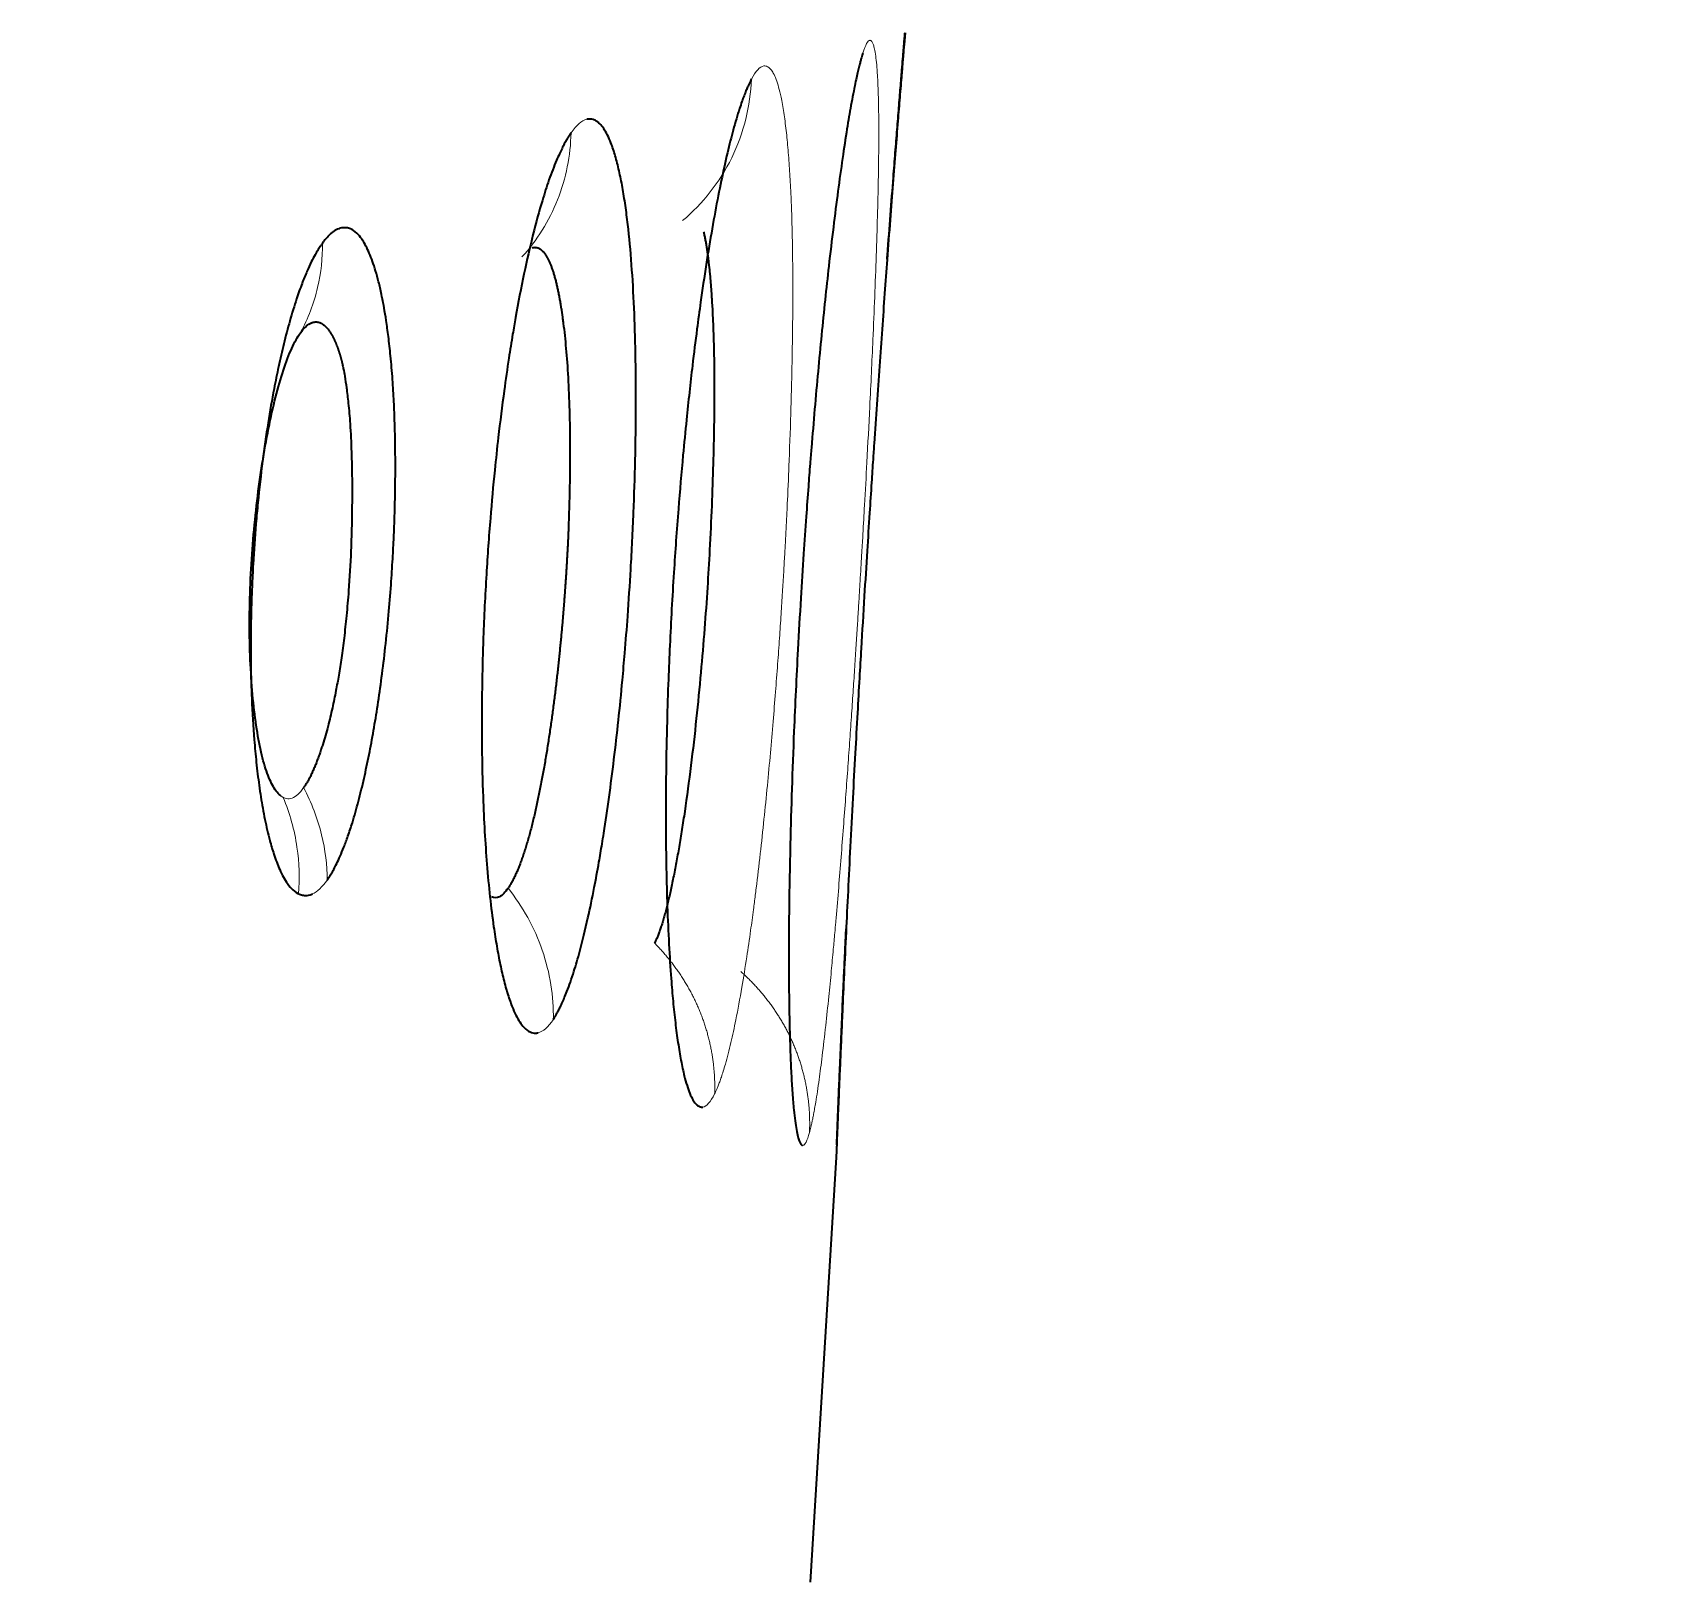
# Model space of a CAD drawing. Header units: inches. Extents: x -1096 to 3103, y -191 to 3207.
# Drawn here: x -28.622 to -24.657, y 1542.681 to 1546.424 of the extents above; entities that cross this region are included whole.
import ezdxf

# ---------------------------------------------------------------- set-up
doc = ezdxf.new("R2010")
doc.units = ezdxf.units.IN

msp = doc.modelspace()

# ---------------------------------------------------------------- linework, layer by layer
at = {"lineweight": 35}
for p, q in [((-26.5148, 1546.4241), (-26.5172, 1546.3947)), ((-26.7435, 1542.6811), (-26.6807, 1543.7081))]:
    msp.add_line(p, q, dxfattribs=at)
at = {"lineweight": 13}
for points, knots in [([(-24.657, 1604.0575), (-24.6612, 1604.0019), (-24.6697, 1603.8898), (-24.6825, 1603.7202), (-24.6954, 1603.5479), (-24.7085, 1603.373), (-24.7217, 1603.1954), (-24.7351, 1603.0151), (-24.7487, 1602.8322), (-24.7624, 1602.6465), (-24.7762, 1602.4583), (-24.8033, 1602.0882), (-24.8495, 1601.4522), (-24.9046, 1600.6884), (-24.9558, 1599.9769), (-24.9972, 1599.4027), (-25.0386, 1598.8284), (-25.08, 1598.2541), (-25.1215, 1597.6798), (-25.2023, 1596.5586), (-25.3127, 1595.03), (-25.4425, 1593.2333), (-25.5422, 1591.8545), (-25.6116, 1590.8938), (-25.6605, 1590.2177), (-25.6991, 1589.6825), (-25.7378, 1589.1445), (-25.7775, 1588.5933), (-25.8181, 1588.029), (-25.8596, 1587.4515), (-25.9021, 1586.8608), (-25.9455, 1586.257), (-25.9898, 1585.64), (-26.035, 1585.0098), (-26.0812, 1584.3665), (-26.1283, 1583.71), (-26.1763, 1583.0403), (-26.2252, 1582.3575), (-26.2751, 1581.6615), (-26.3258, 1580.9523), (-26.3776, 1580.23), (-26.4302, 1579.4945), (-26.4838, 1578.7459), (-26.5383, 1577.9841), (-26.5937, 1577.2091), (-26.7064, 1575.6334), (-26.878, 1573.2344), (-27.1101, 1569.9896), (-27.348, 1566.6641), (-27.5918, 1563.2577), (-27.8414, 1559.7706), (-28.0968, 1556.2027), (-28.3581, 1552.554), (-28.6288, 1548.7766), (-28.9068, 1544.8982), (-29.1902, 1540.9465), (-29.4735, 1536.9971), (-29.7568, 1533.05), (-30.0401, 1529.1052), (-30.3233, 1525.1627), (-30.6065, 1521.2225), (-30.8896, 1517.2847), (-31.1726, 1513.3491), (-31.4555, 1509.4158), (-31.7384, 1505.4849), (-32.0211, 1501.5563), (-32.3037, 1497.6299), (-32.4922, 1495.0131), (-32.5863, 1493.7051)], [0, 0, 0, 0, 0.001515, 0.003053, 0.004616, 0.006203, 0.007814, 0.009449, 0.011108, 0.012791, 0.014499, 0.01623, 0.022857, 0.031796, 0.037001, 0.042205, 0.047411, 0.052616, 0.057822, 0.063029, 0.083104, 0.099391, 0.111888, 0.120596, 0.125515, 0.130273, 0.135149, 0.140145, 0.14526, 0.150494, 0.155847, 0.16132, 0.166912, 0.172623, 0.178453, 0.184403, 0.190472, 0.19666, 0.202967, 0.209394, 0.21594, 0.222605, 0.229389, 0.236293, 0.243316, 0.250458, 0.27913, 0.308534, 0.338669, 0.369537, 0.401135, 0.433466, 0.466528, 0.500322, 0.536151, 0.571959, 0.607745, 0.64351, 0.679254, 0.714977, 0.750679, 0.78636, 0.822019, 0.857658, 0.893275, 0.928871, 0.964446, 1, 1, 1, 1]), ([(-26.7457, 1543.7672), (-26.7453, 1543.7686), (-26.7445, 1543.7717), (-26.7431, 1543.7771), (-26.7416, 1543.7836), (-26.7398, 1543.7916), (-26.7378, 1543.801), (-26.7356, 1543.8123), (-26.7331, 1543.8256), (-26.7287, 1543.8512), (-26.7227, 1543.8915), (-26.7146, 1543.9535), (-26.7068, 1544.0209), (-26.6994, 1544.0908), (-26.6933, 1544.1532), (-26.6885, 1544.2052), (-26.6849, 1544.2447), (-26.6827, 1544.2702), (-26.6795, 1544.3063), (-26.6752, 1544.358), (-26.6693, 1544.4313), (-26.6637, 1544.5036), (-26.6584, 1544.5741), (-26.6534, 1544.6423), (-26.6488, 1544.7077), (-26.6444, 1544.7701), (-26.6404, 1544.8293), (-26.6368, 1544.8849), (-26.6334, 1544.9369), (-26.6303, 1544.9851), (-26.6276, 1545.0294), (-26.6251, 1545.0698), (-26.6229, 1545.1063), (-26.621, 1545.1387), (-26.6193, 1545.1671), (-26.6178, 1545.1915), (-26.6156, 1545.2297), (-26.612, 1545.2945), (-26.6063, 1545.398), (-26.5993, 1545.533), (-26.593, 1545.6666), (-26.5879, 1545.7874), (-26.5842, 1545.8872), (-26.5813, 1545.9823), (-26.5794, 1546.062), (-26.5785, 1546.1282), (-26.5781, 1546.1832), (-26.5785, 1546.2346), (-26.5795, 1546.2815), (-26.5811, 1546.3189), (-26.5832, 1546.3477), (-26.5856, 1546.3689), (-26.5883, 1546.3848), (-26.5911, 1546.3953), (-26.5937, 1546.4014), (-26.5961, 1546.4045), (-26.598, 1546.4058), (-26.5992, 1546.4059), (-26.5997, 1546.406)], [0, 0, 0, 0, 0.004872, 0.010579, 0.017122, 0.024499, 0.03271, 0.041755, 0.051631, 0.062336, 0.094597, 0.12323, 0.155284, 0.182579, 0.205128, 0.222917, 0.235918, 0.244119, 0.247515, 0.270238, 0.291929, 0.312578, 0.332172, 0.350704, 0.368185, 0.384628, 0.400043, 0.414437, 0.42781, 0.440165, 0.451502, 0.461823, 0.471127, 0.479417, 0.486691, 0.492953, 0.4982, 0.516118, 0.543024, 0.578966, 0.624011, 0.654396, 0.685503, 0.717305, 0.749775, 0.772781, 0.796809, 0.821872, 0.847992, 0.875186, 0.895515, 0.916054, 0.936799, 0.954886, 0.970252, 0.982896, 0.992814, 1, 1, 1, 1]), ([(-26.886, 1546.3122), (-26.8883, 1546.2479), (-26.9201, 1546.1166), (-27.0039, 1546.0112), (-27.052, 1545.9705)], [0, 0, 0, 0, 0.504102, 1, 1, 1, 1]), ([(-26.9747, 1543.8607), (-26.9739, 1543.8623), (-26.9722, 1543.8659), (-26.9694, 1543.8723), (-26.9661, 1543.8801), (-26.9624, 1543.8898), (-26.9583, 1543.9016), (-26.9537, 1543.9159), (-26.946, 1543.9418), (-26.9358, 1543.9813), (-26.9225, 1544.0431), (-26.9097, 1544.1124), (-26.8978, 1544.1859), (-26.8885, 1544.2496), (-26.8817, 1544.2999), (-26.8772, 1544.3344), (-26.8717, 1544.3788), (-26.8646, 1544.4391), (-26.8556, 1544.5223), (-26.8474, 1544.6037), (-26.8401, 1544.6826), (-26.8335, 1544.7581), (-26.8278, 1544.8298), (-26.8226, 1544.8972), (-26.8182, 1544.96), (-26.8142, 1545.0181), (-26.8109, 1545.0712), (-26.808, 1545.1192), (-26.8056, 1545.1621), (-26.8035, 1545.1999), (-26.8013, 1545.2437), (-26.7982, 1545.3072), (-26.7941, 1545.4031), (-26.7897, 1545.5315), (-26.7869, 1545.6585), (-26.7858, 1545.7726), (-26.786, 1545.8659), (-26.7875, 1545.9549), (-26.7901, 1546.0293), (-26.7935, 1546.0912), (-26.7972, 1546.1423), (-26.8019, 1546.1899), (-26.8076, 1546.2329), (-26.8137, 1546.2671), (-26.82, 1546.2933), (-26.8262, 1546.3125), (-26.8326, 1546.3266), (-26.8388, 1546.3358), (-26.8443, 1546.3409), (-26.8491, 1546.3433), (-26.8529, 1546.3441), (-26.8551, 1546.344), (-26.8561, 1546.344)], [0, 0, 0, 0, 0.005677, 0.012431, 0.020264, 0.029172, 0.039157, 0.050215, 0.062343, 0.094666, 0.123243, 0.158827, 0.188477, 0.212202, 0.229972, 0.241753, 0.247536, 0.274585, 0.300234, 0.324459, 0.347244, 0.368595, 0.388537, 0.407085, 0.424248, 0.440028, 0.454426, 0.467443, 0.479082, 0.489344, 0.498229, 0.51496, 0.541471, 0.577807, 0.624039, 0.654254, 0.685303, 0.717162, 0.749801, 0.772926, 0.797012, 0.822074, 0.848133, 0.875207, 0.895532, 0.916068, 0.936809, 0.954801, 0.970119, 0.982761, 0.992723, 1, 1, 1, 1]), ([(-27.3216, 1546.1825), (-27.3228, 1546.128), (-27.3444, 1546.017), (-27.4042, 1545.9222), (-27.4401, 1545.8825)], [0, 0, 0, 0, 0.501379, 1, 1, 1, 1]), ([(-27.922, 1545.916), (-27.9217, 1545.8801), (-27.9298, 1545.8042), (-27.9567, 1545.7335), (-27.9751, 1545.6995)], [0, 0, 0, 0, 0.475307, 1, 1, 1, 1]), ([(-27.9675, 1544.6005), (-27.9767, 1544.5871), (-27.9861, 1544.5788), (-28.0044, 1544.5721), (-28.0134, 1544.5737), (-28.0221, 1544.5802)], [0, 0, 0, 0, 0.5, 0.5, 1, 1, 1, 1]), ([(-27.98, 1544.3439), (-27.977, 1544.3812), (-27.9794, 1544.4615), (-28.0009, 1544.5387), (-28.0168, 1544.5766)], [0, 0, 0, 0, 0.47368, 1, 1, 1, 1]), ([(-27.9105, 1544.3774), (-27.9108, 1544.4133), (-27.9202, 1544.4904), (-27.9485, 1544.5644), (-27.9675, 1544.6005)], [0, 0, 0, 0, 0.477106, 1, 1, 1, 1]), ([(-27.3643, 1544.0408), (-27.3634, 1544.0959), (-27.3723, 1544.1533), (-27.4099, 1544.2621), (-27.4385, 1544.3136), (-27.4737, 1544.3578)], [0, 0, 0, 0, 0.5, 0.5, 1, 1, 1, 1]), ([(-26.9747, 1543.8607), (-26.9746, 1543.8644), (-26.9744, 1543.8718), (-26.9744, 1543.883), (-26.9747, 1543.8942), (-26.9752, 1543.9055), (-26.9761, 1543.9168), (-26.9772, 1543.9281), (-26.9785, 1543.9395), (-26.9801, 1543.9508), (-26.982, 1543.9622), (-26.9842, 1543.9735), (-26.9866, 1543.9848), (-26.9894, 1543.996), (-26.9923, 1544.0072), (-26.9956, 1544.0184), (-26.9991, 1544.0295), (-27.0029, 1544.0405), (-27.0069, 1544.0514), (-27.0113, 1544.0623), (-27.0159, 1544.073), (-27.0207, 1544.0836), (-27.0258, 1544.0942), (-27.0312, 1544.1045), (-27.0368, 1544.1148), (-27.0426, 1544.1249), (-27.0486, 1544.1349), (-27.0549, 1544.1447), (-27.0614, 1544.1544), (-27.068, 1544.1638), (-27.0749, 1544.1732), (-27.082, 1544.1823), (-27.0892, 1544.1913), (-27.0966, 1544.2), (-27.1042, 1544.2086), (-27.112, 1544.2169), (-27.1173, 1544.2223), (-27.1199, 1544.225)], [0, 0, 0, 0, 0.027905, 0.055941, 0.084098, 0.112368, 0.14074, 0.169207, 0.197757, 0.226383, 0.255076, 0.283826, 0.312624, 0.341464, 0.370336, 0.399232, 0.428147, 0.457072, 0.486003, 0.514932, 0.543857, 0.57277, 0.601666, 0.630538, 0.659379, 0.688181, 0.716937, 0.745638, 0.774275, 0.80284, 0.831323, 0.859716, 0.88801, 0.916194, 0.94426, 0.972198, 1, 1, 1, 1]), ([(-26.7457, 1543.7672), (-26.7455, 1543.7707), (-26.7452, 1543.7777), (-26.7451, 1543.7883), (-26.7452, 1543.7989), (-26.7455, 1543.8096), (-26.7461, 1543.8203), (-26.7469, 1543.8311), (-26.748, 1543.8418), (-26.7493, 1543.8526), (-26.7508, 1543.8634), (-26.7526, 1543.8741), (-26.7546, 1543.8849), (-26.7569, 1543.8956), (-26.7594, 1543.9063), (-26.7622, 1543.9169), (-26.7652, 1543.9276), (-26.7684, 1543.9381), (-26.7719, 1543.9486), (-26.7756, 1543.959), (-26.7796, 1543.9693), (-26.7838, 1543.9796), (-26.7883, 1543.9897), (-26.793, 1543.9997), (-26.7979, 1544.0097), (-26.8031, 1544.0195), (-26.8085, 1544.0291), (-26.8141, 1544.0387), (-26.8199, 1544.0481), (-26.8259, 1544.0574), (-26.832, 1544.0666), (-26.8384, 1544.0756), (-26.845, 1544.0844), (-26.8517, 1544.0931), (-26.8586, 1544.1016), (-26.8657, 1544.1099), (-26.8729, 1544.1181), (-26.8803, 1544.1261), (-26.8878, 1544.1338), (-26.8954, 1544.1414), (-26.9032, 1544.1488), (-26.9085, 1544.1536), (-26.9112, 1544.156)], [0, 0, 0, 0, 0.024309, 0.048737, 0.073277, 0.097921, 0.122662, 0.147492, 0.172405, 0.197393, 0.222448, 0.247563, 0.272731, 0.297944, 0.323197, 0.348483, 0.373794, 0.399127, 0.424474, 0.449831, 0.475193, 0.500556, 0.525915, 0.551268, 0.576611, 0.601938, 0.627244, 0.652524, 0.677773, 0.702983, 0.728149, 0.753263, 0.778319, 0.80331, 0.828228, 0.853067, 0.877817, 0.902473, 0.927027, 0.951471, 0.975797, 1, 1, 1, 1])]:
    msp.add_open_spline(points, degree=3, knots=knots, dxfattribs=at)
at = {"lineweight": 35}
for points, knots in [([(-26.5172, 1546.3947), (-26.5174, 1546.3931), (-26.5176, 1546.3896), (-26.5182, 1546.3834), (-26.5188, 1546.3756), (-26.5196, 1546.3659), (-26.5206, 1546.3539), (-26.5218, 1546.3392), (-26.524, 1546.3127), (-26.5274, 1546.2718), (-26.5323, 1546.2104), (-26.5378, 1546.1409), (-26.5441, 1546.0609), (-26.5509, 1545.9729), (-26.5576, 1545.8834), (-26.5641, 1545.7947), (-26.5703, 1545.7085), (-26.5767, 1545.619), (-26.5831, 1545.5268), (-26.5882, 1545.4512), (-26.5925, 1545.388), (-26.5961, 1545.3321), (-26.6009, 1545.2585), (-26.6068, 1545.1669), (-26.6136, 1545.0574), (-26.6198, 1544.9548), (-26.6253, 1544.8607), (-26.6301, 1544.7762), (-26.6355, 1544.6789), (-26.6414, 1544.5702), (-26.6491, 1544.4218), (-26.6579, 1544.242), (-26.6647, 1544.0949), (-26.6689, 1543.9986), (-26.6714, 1543.9416), (-26.6736, 1543.8883), (-26.6757, 1543.8397), (-26.6773, 1543.8009), (-26.6785, 1543.7709), (-26.6794, 1543.7485), (-26.6801, 1543.7317), (-26.6805, 1543.7205), (-26.6808, 1543.7138), (-26.6809, 1543.7102), (-26.6809, 1543.7085), (-26.681, 1543.7082), (-26.681, 1543.7081)], [0, 0, 0, 0, 0.005478, 0.012088, 0.019828, 0.028697, 0.038694, 0.049815, 0.062055, 0.094135, 0.122732, 0.153805, 0.184826, 0.215793, 0.246708, 0.271782, 0.296802, 0.321784, 0.346734, 0.371652, 0.381642, 0.396023, 0.414791, 0.437934, 0.465436, 0.497272, 0.515227, 0.536784, 0.561953, 0.590755, 0.623221, 0.684062, 0.749062, 0.772183, 0.796327, 0.821486, 0.847648, 0.874792, 0.895106, 0.915702, 0.936587, 0.954439, 0.969705, 0.982388, 0.992487, 1, 1, 1, 1]), ([(-26.558, 1545.8774), (-26.5577, 1545.8806), (-26.555, 1545.9176), (-26.5498, 1545.9862), (-26.5435, 1546.0676), (-26.5382, 1546.1354), (-26.5337, 1546.192), (-26.5295, 1546.2449), (-26.5256, 1546.2933), (-26.5225, 1546.332), (-26.52, 1546.3619), (-26.5182, 1546.3841), (-26.5168, 1546.4007), (-26.5159, 1546.4119), (-26.5153, 1546.4186), (-26.515, 1546.4221), (-26.5149, 1546.4236), (-26.5149, 1546.4239), (-26.5148, 1546.4241)], [0, 0, 0, 0, 0.009648, 0.109729, 0.211715, 0.284115, 0.359772, 0.438728, 0.521049, 0.606793, 0.670847, 0.735553, 0.800894, 0.857989, 0.906456, 0.946289, 0.977476, 1, 1, 1, 1]), ([(-26.6167, 1546.3752), (-26.6172, 1546.3735), (-26.6184, 1546.37), (-26.6202, 1546.3637), (-26.6224, 1546.3558), (-26.625, 1546.346), (-26.6279, 1546.334), (-26.6313, 1546.3193), (-26.6371, 1546.2927), (-26.6449, 1546.252), (-26.6553, 1546.191), (-26.6658, 1546.1219), (-26.6769, 1546.0426), (-26.688, 1545.9555), (-26.6984, 1545.8671), (-26.708, 1545.7794), (-26.7166, 1545.6944), (-26.7251, 1545.6061), (-26.7332, 1545.5152), (-26.7395, 1545.4405), (-26.7446, 1545.3779), (-26.7488, 1545.3225), (-26.7542, 1545.2499), (-26.7603, 1545.1599), (-26.7671, 1545.0526), (-26.7753, 1544.9086), (-26.785, 1544.7056), (-26.7912, 1544.5139), (-26.7943, 1544.3601), (-26.7955, 1544.2602), (-26.7957, 1544.164), (-26.795, 1544.083), (-26.7937, 1544.0156), (-26.792, 1543.96), (-26.7897, 1543.9082), (-26.7869, 1543.8614), (-26.7838, 1543.8239), (-26.7805, 1543.7951), (-26.7773, 1543.7736), (-26.7739, 1543.7578), (-26.7706, 1543.7472), (-26.7677, 1543.741), (-26.7652, 1543.7379), (-26.7632, 1543.7365), (-26.762, 1543.7364), (-26.7615, 1543.7363)], [0, 0, 0, 0, 0.005489, 0.012106, 0.019849, 0.028718, 0.03871, 0.049822, 0.062049, 0.094134, 0.122722, 0.153793, 0.184814, 0.215782, 0.246701, 0.271782, 0.296807, 0.321791, 0.346741, 0.371656, 0.38183, 0.396322, 0.415129, 0.438238, 0.465633, 0.497291, 0.548689, 0.623092, 0.653058, 0.684038, 0.716037, 0.749085, 0.772414, 0.796664, 0.821824, 0.847885, 0.874825, 0.895221, 0.915812, 0.936601, 0.954502, 0.969791, 0.982471, 0.992541, 1, 1, 1, 1]), ([(-26.886, 1546.3122), (-26.8868, 1546.3106), (-26.8886, 1546.3071), (-26.8916, 1546.3009), (-26.8951, 1546.2931), (-26.8992, 1546.2836), (-26.9039, 1546.2718), (-26.909, 1546.2576), (-26.9178, 1546.2319), (-26.9294, 1546.1926), (-26.9442, 1546.1341), (-26.9588, 1546.0681), (-26.9736, 1545.9925), (-26.9881, 1545.9095), (-26.9998, 1545.8352), (-27.0095, 1545.7676), (-27.0184, 1545.702), (-27.03, 1545.6082), (-27.0413, 1545.5062), (-27.0526, 1545.3902), (-27.0632, 1545.267), (-27.0742, 1545.1129), (-27.0818, 1544.9748), (-27.0869, 1544.8549), (-27.0902, 1544.7524), (-27.0926, 1544.631), (-27.0932, 1544.4783), (-27.0899, 1544.3051), (-27.0827, 1544.1707), (-27.0752, 1544.083), (-27.0697, 1544.0312), (-27.0633, 1543.9834), (-27.0561, 1543.9403), (-27.0488, 1543.9061), (-27.0415, 1543.8799), (-27.0346, 1543.8605), (-27.0276, 1543.8464), (-27.021, 1543.8372), (-27.0153, 1543.832), (-27.0105, 1543.8295), (-27.0066, 1543.8287), (-27.0043, 1543.8288), (-27.0033, 1543.8288)], [0, 0, 0, 0, 0.005516, 0.01215, 0.0199, 0.028767, 0.038748, 0.049839, 0.062036, 0.094143, 0.122701, 0.153762, 0.184779, 0.215748, 0.246673, 0.261603, 0.282411, 0.309111, 0.347406, 0.37165, 0.407578, 0.449462, 0.497236, 0.519574, 0.547992, 0.582517, 0.623199, 0.683878, 0.749073, 0.772572, 0.796908, 0.82207, 0.848049, 0.874824, 0.895222, 0.915813, 0.936602, 0.954405, 0.969645, 0.982324, 0.992443, 1, 1, 1, 1]), ([(-27.3643, 1544.0408), (-27.3633, 1544.0424), (-27.3611, 1544.0459), (-27.3575, 1544.0519), (-27.3534, 1544.0594), (-27.3487, 1544.0685), (-27.3434, 1544.0795), (-27.3376, 1544.0926), (-27.328, 1544.1165), (-27.3153, 1544.1527), (-27.2983, 1544.2113), (-27.2817, 1544.279), (-27.2664, 1544.3525), (-27.2552, 1544.4135), (-27.2476, 1544.4582), (-27.2393, 1544.5099), (-27.2295, 1544.5767), (-27.2177, 1544.6679), (-27.2069, 1544.7626), (-27.1983, 1544.8489), (-27.1909, 1544.9331), (-27.1839, 1545.0225), (-27.1766, 1545.1361), (-27.1704, 1545.2624), (-27.1646, 1545.4405), (-27.1641, 1545.6085), (-27.1688, 1545.7618), (-27.1749, 1545.867), (-27.1825, 1545.948), (-27.1903, 1546.0082), (-27.1973, 1546.0519), (-27.2054, 1546.0921), (-27.2147, 1546.1281), (-27.2242, 1546.1565), (-27.2336, 1546.1779), (-27.2427, 1546.1934), (-27.2517, 1546.2043), (-27.2603, 1546.2111), (-27.2678, 1546.2145), (-27.2742, 1546.2158), (-27.2793, 1546.2158), (-27.2823, 1546.2153), (-27.2836, 1546.2151)], [0, 0, 0, 0, 0.00574, 0.012539, 0.020395, 0.029309, 0.039278, 0.0503, 0.062374, 0.094808, 0.123301, 0.163195, 0.195598, 0.220506, 0.237864, 0.247638, 0.279014, 0.310359, 0.341623, 0.372778, 0.393309, 0.421103, 0.456142, 0.498405, 0.538106, 0.624054, 0.66412, 0.706058, 0.749801, 0.773059, 0.797214, 0.822278, 0.848274, 0.875218, 0.895535, 0.916069, 0.936814, 0.954645, 0.96988, 0.982521, 0.992562, 1, 1, 1, 1]), ([(-27.3216, 1546.1825), (-27.3227, 1546.181), (-27.3249, 1546.1777), (-27.3287, 1546.1718), (-27.333, 1546.1645), (-27.338, 1546.1555), (-27.3436, 1546.1446), (-27.3499, 1546.1315), (-27.3604, 1546.1077), (-27.3742, 1546.0718), (-27.3933, 1546.0127), (-27.4137, 1545.9381), (-27.4355, 1545.8431), (-27.4516, 1545.7601), (-27.4636, 1545.6907), (-27.4729, 1545.6324), (-27.4849, 1545.5498), (-27.4962, 1545.4593), (-27.5073, 1545.3562), (-27.5174, 1545.2461), (-27.527, 1545.1104), (-27.5328, 1544.991), (-27.5359, 1544.888), (-27.5374, 1544.7994), (-27.5373, 1544.6924), (-27.5342, 1544.5585), (-27.5256, 1544.4075), (-27.513, 1544.2915), (-27.5011, 1544.2161), (-27.4927, 1544.1719), (-27.4833, 1544.1315), (-27.473, 1544.0955), (-27.4626, 1544.0672), (-27.4526, 1544.0458), (-27.443, 1544.0302), (-27.4336, 1544.0192), (-27.4248, 1544.0124), (-27.4172, 1544.0089), (-27.4108, 1544.0076), (-27.4056, 1544.0075), (-27.4025, 1544.008), (-27.4012, 1544.0083)], [0, 0, 0, 0, 0.005554, 0.012212, 0.019972, 0.028835, 0.038798, 0.049857, 0.062009, 0.094144, 0.122654, 0.164029, 0.205336, 0.246577, 0.261309, 0.282117, 0.309016, 0.346447, 0.371562, 0.40803, 0.449921, 0.49717, 0.518469, 0.546547, 0.581427, 0.623161, 0.683442, 0.749063, 0.772788, 0.797238, 0.822404, 0.848274, 0.87483, 0.895236, 0.915826, 0.936607, 0.954255, 0.969416, 0.982094, 0.992289, 1, 1, 1, 1]), ([(-27.9105, 1544.3774), (-27.9091, 1544.3794), (-27.906, 1544.3842), (-27.9007, 1544.3926), (-27.8945, 1544.4035), (-27.8872, 1544.4175), (-27.8791, 1544.4351), (-27.87, 1544.457), (-27.8601, 1544.4839), (-27.8482, 1544.5203), (-27.8351, 1544.5664), (-27.8216, 1544.6217), (-27.8094, 1544.679), (-27.7984, 1544.738), (-27.7882, 1544.8002), (-27.7787, 1544.8673), (-27.7698, 1544.9402), (-27.7623, 1545.0153), (-27.7565, 1545.0871), (-27.7524, 1545.1502), (-27.7497, 1545.2029), (-27.7481, 1545.2452), (-27.7472, 1545.277), (-27.7467, 1545.2985), (-27.7464, 1545.3168), (-27.7461, 1545.3356), (-27.7459, 1545.3582), (-27.7459, 1545.3816), (-27.746, 1545.4056), (-27.7462, 1545.4302), (-27.7467, 1545.4554), (-27.7474, 1545.481), (-27.7483, 1545.507), (-27.7495, 1545.5334), (-27.7509, 1545.56), (-27.7534, 1545.5975), (-27.7571, 1545.6419), (-27.7624, 1545.6891), (-27.7677, 1545.7275), (-27.7727, 1545.758), (-27.7771, 1545.7814), (-27.7821, 1545.805), (-27.788, 1545.8294), (-27.7954, 1545.8552), (-27.803, 1545.8776), (-27.8109, 1545.8969), (-27.8189, 1545.9131), (-27.8281, 1545.9281), (-27.8399, 1545.9421), (-27.8524, 1545.9504), (-27.8638, 1545.9534), (-27.8722, 1545.9534), (-27.8792, 1545.9521), (-27.8835, 1545.9505), (-27.8854, 1545.9497)], [0, 0, 0, 0, 0.008312, 0.018718, 0.031215, 0.045793, 0.062447, 0.081166, 0.101965, 0.12488, 0.158032, 0.189933, 0.220552, 0.249847, 0.279081, 0.309902, 0.342245, 0.37604, 0.40723, 0.433936, 0.456243, 0.474204, 0.487831, 0.49712, 0.502069, 0.511588, 0.521488, 0.53177, 0.542435, 0.553485, 0.564918, 0.576737, 0.588939, 0.601522, 0.614485, 0.627837, 0.657455, 0.683638, 0.706353, 0.725554, 0.7412, 0.75326, 0.775273, 0.796753, 0.817681, 0.838042, 0.857822, 0.877012, 0.903556, 0.937505, 0.957454, 0.974506, 0.988684, 1, 1, 1, 1]), ([(-27.922, 1545.916), (-27.9235, 1545.9139), (-27.9269, 1545.909), (-27.9329, 1545.8998), (-27.9405, 1545.8871), (-27.9495, 1545.8698), (-27.96, 1545.8471), (-27.9719, 1545.8178), (-27.9859, 1545.7785), (-28.0007, 1545.73), (-28.0153, 1545.6746), (-28.0279, 1545.6195), (-28.0408, 1545.5564), (-28.054, 1545.4808), (-28.0673, 1545.3885), (-28.0766, 1545.3061), (-28.0841, 1545.2228), (-28.0889, 1545.1547), (-28.0922, 1545.0873), (-28.0939, 1545.0378), (-28.0949, 1544.9948), (-28.0954, 1544.9482), (-28.0952, 1544.8884), (-28.093, 1544.8069), (-28.0883, 1544.7286), (-28.0819, 1544.6597), (-28.0751, 1544.6042), (-28.0664, 1544.5489), (-28.0574, 1544.5055), (-28.0483, 1544.4689), (-28.0385, 1544.4356), (-28.0244, 1544.3987), (-28.0088, 1544.3705), (-27.9928, 1544.3517), (-27.9797, 1544.3431), (-27.9682, 1544.3401), (-27.9595, 1544.34), (-27.9524, 1544.3413), (-27.9482, 1544.3429), (-27.9464, 1544.3436)], [0, 0, 0, 0, 0.00838, 0.019828, 0.034311, 0.051779, 0.07223, 0.095696, 0.122213, 0.156817, 0.188919, 0.218495, 0.245511, 0.285003, 0.326851, 0.370915, 0.392493, 0.433838, 0.457227, 0.478268, 0.49699, 0.512576, 0.538783, 0.575717, 0.623427, 0.651319, 0.681697, 0.714579, 0.749997, 0.768411, 0.795415, 0.831012, 0.875167, 0.903589, 0.936491, 0.95725, 0.97475, 0.989001, 1, 1, 1, 1]), ([(-27.8854, 1545.9497), (-27.8865, 1545.9492), (-27.8886, 1545.9482), (-27.8917, 1545.9464), (-27.8948, 1545.9443), (-27.8979, 1545.942), (-27.901, 1545.9395), (-27.9041, 1545.9367), (-27.9072, 1545.9338), (-27.9102, 1545.9306), (-27.9132, 1545.9272), (-27.9162, 1545.9237), (-27.9191, 1545.92), (-27.9211, 1545.9173), (-27.922, 1545.916)], [0, 0, 0, 0, 0.087726, 0.174597, 0.26064, 0.345882, 0.430348, 0.514063, 0.597044, 0.679271, 0.760709, 0.841329, 0.921101, 1, 1, 1, 1]), ([(-27.0015, 1545.9434), (-27.0012, 1545.9422), (-27.0006, 1545.9395), (-26.9996, 1545.9352), (-26.9987, 1545.9306), (-26.9977, 1545.9259), (-26.9968, 1545.921), (-26.9959, 1545.916), (-26.995, 1545.9108), (-26.9942, 1545.9056), (-26.9933, 1545.9001), (-26.9925, 1545.8946), (-26.9917, 1545.889), (-26.991, 1545.8832), (-26.9902, 1545.8773), (-26.9895, 1545.8714), (-26.9888, 1545.8653), (-26.9881, 1545.8591), (-26.9875, 1545.8528), (-26.9868, 1545.8464), (-26.9862, 1545.8399), (-26.9856, 1545.8334), (-26.985, 1545.8267), (-26.9845, 1545.82), (-26.9839, 1545.8132), (-26.9834, 1545.8064), (-26.9829, 1545.7994), (-26.9824, 1545.7924), (-26.9819, 1545.7854), (-26.9815, 1545.7783), (-26.9811, 1545.7711), (-26.9797, 1545.7476), (-26.9777, 1545.7045), (-26.976, 1545.6365), (-26.9755, 1545.5599), (-26.9762, 1545.4747), (-26.9783, 1545.3815), (-26.9817, 1545.2809), (-26.9864, 1545.1807), (-26.9922, 1545.0812), (-26.9992, 1544.9819), (-27.0082, 1544.8755), (-27.0191, 1544.764), (-27.0321, 1544.6503), (-27.0429, 1544.5702), (-27.0504, 1544.5209), (-27.0538, 1544.4992), (-27.0572, 1544.4782), (-27.0606, 1544.4578), (-27.0641, 1544.4381), (-27.0675, 1544.419), (-27.071, 1544.4007), (-27.0745, 1544.383), (-27.078, 1544.366), (-27.0815, 1544.3498), (-27.085, 1544.3343), (-27.0885, 1544.3196), (-27.092, 1544.3057), (-27.0955, 1544.2926), (-27.099, 1544.2803), (-27.1025, 1544.2688), (-27.1061, 1544.2582), (-27.1095, 1544.2485), (-27.113, 1544.2397), (-27.1165, 1544.2317), (-27.1188, 1544.2273), (-27.1199, 1544.225)], [0, 0, 0, 0, 0.004883, 0.010487, 0.016057, 0.021593, 0.027095, 0.032564, 0.037999, 0.043401, 0.048769, 0.054104, 0.059406, 0.064675, 0.06991, 0.075113, 0.080282, 0.085419, 0.090524, 0.095596, 0.100636, 0.105644, 0.110619, 0.115563, 0.120474, 0.125354, 0.130201, 0.135017, 0.1398, 0.144552, 0.149272, 0.15396, 0.190368, 0.228567, 0.268532, 0.310225, 0.353605, 0.398644, 0.44537, 0.484594, 0.527572, 0.574295, 0.62482, 0.679221, 0.737313, 0.749759, 0.762207, 0.774651, 0.787092, 0.79953, 0.811969, 0.824411, 0.836858, 0.849312, 0.861776, 0.874251, 0.88674, 0.899245, 0.911768, 0.924311, 0.936877, 0.949465, 0.962073, 0.974698, 0.987341, 1, 1, 1, 1]), ([(-27.4153, 1545.9047), (-27.4146, 1545.905), (-27.4131, 1545.9054), (-27.411, 1545.9058), (-27.4088, 1545.9059), (-27.4067, 1545.9058), (-27.4047, 1545.9055), (-27.4026, 1545.905), (-27.4006, 1545.9043), (-27.3986, 1545.9033), (-27.3967, 1545.9022), (-27.3948, 1545.9008), (-27.3929, 1545.8993), (-27.3911, 1545.8976), (-27.3892, 1545.8957), (-27.3875, 1545.8937), (-27.3857, 1545.8914), (-27.384, 1545.889), (-27.3823, 1545.8864), (-27.3806, 1545.8837), (-27.379, 1545.8809), (-27.3774, 1545.8778), (-27.3758, 1545.8747), (-27.3743, 1545.8714), (-27.3728, 1545.8679), (-27.3713, 1545.8644), (-27.3698, 1545.8607), (-27.3684, 1545.8569), (-27.367, 1545.8529), (-27.3657, 1545.8489), (-27.3643, 1545.8448), (-27.363, 1545.8405), (-27.3618, 1545.8361), (-27.3605, 1545.8317), (-27.3593, 1545.8271), (-27.3581, 1545.8225), (-27.357, 1545.8178), (-27.3558, 1545.813), (-27.3547, 1545.8081), (-27.3536, 1545.8031), (-27.3526, 1545.7981), (-27.3515, 1545.793), (-27.3505, 1545.7878), (-27.3496, 1545.7826), (-27.3486, 1545.7773), (-27.3477, 1545.772), (-27.3468, 1545.7666), (-27.3459, 1545.7612), (-27.345, 1545.7557), (-27.3442, 1545.7502), (-27.3434, 1545.7447), (-27.3426, 1545.7391), (-27.3418, 1545.7335), (-27.3411, 1545.7279), (-27.3381, 1545.7053), (-27.3335, 1545.6619), (-27.3285, 1545.5916), (-27.3253, 1545.5119), (-27.3239, 1545.4235), (-27.3246, 1545.3271), (-27.3266, 1545.2569), (-27.3282, 1545.2172), (-27.3286, 1545.2095), (-27.3289, 1545.2015), (-27.3293, 1545.1932), (-27.3297, 1545.1846), (-27.3302, 1545.1757), (-27.3307, 1545.1664), (-27.3312, 1545.1569), (-27.3318, 1545.147), (-27.3324, 1545.1368), (-27.333, 1545.1263), (-27.3337, 1545.1155), (-27.3344, 1545.1044), (-27.3352, 1545.093), (-27.336, 1545.0813), (-27.3369, 1545.0693), (-27.3378, 1545.057), (-27.3388, 1545.0444), (-27.3398, 1545.0315), (-27.3409, 1545.0184), (-27.342, 1545.0049), (-27.3432, 1544.9912), (-27.3445, 1544.9772), (-27.3458, 1544.963), (-27.3472, 1544.9486), (-27.3486, 1544.9338), (-27.3502, 1544.9189), (-27.3517, 1544.9037), (-27.3534, 1544.8883), (-27.3551, 1544.8727), (-27.357, 1544.8569), (-27.3588, 1544.841), (-27.3608, 1544.8248), (-27.3629, 1544.8085), (-27.365, 1544.7921), (-27.3672, 1544.7756), (-27.3695, 1544.759), (-27.3719, 1544.7423), (-27.3744, 1544.7255), (-27.3769, 1544.7088), (-27.3796, 1544.692), (-27.3823, 1544.6753), (-27.3852, 1544.6586), (-27.3881, 1544.642), (-27.3911, 1544.6256), (-27.3942, 1544.6092), (-27.3974, 1544.593), (-27.4007, 1544.577), (-27.404, 1544.5613), (-27.4075, 1544.5458), (-27.411, 1544.5305), (-27.4146, 1544.5156), (-27.4183, 1544.501), (-27.4221, 1544.4867), (-27.426, 1544.4729), (-27.43, 1544.4595), (-27.434, 1544.4466), (-27.4382, 1544.4341), (-27.4424, 1544.4222), (-27.4466, 1544.4109), (-27.451, 1544.4002), (-27.4554, 1544.3902), (-27.4599, 1544.3809), (-27.4645, 1544.3723), (-27.4691, 1544.3645), (-27.4722, 1544.3601), (-27.4737, 1544.3578)], [0, 0, 0, 0, 0.005865, 0.011687, 0.017466, 0.023202, 0.028896, 0.034548, 0.040159, 0.045728, 0.051256, 0.056744, 0.062191, 0.067598, 0.072964, 0.078291, 0.083577, 0.088824, 0.09403, 0.099197, 0.104323, 0.109409, 0.114456, 0.119462, 0.124428, 0.129354, 0.13424, 0.139087, 0.143893, 0.14866, 0.153387, 0.158074, 0.162721, 0.167329, 0.171897, 0.176426, 0.180915, 0.185365, 0.189776, 0.194148, 0.198481, 0.202775, 0.20703, 0.211247, 0.215425, 0.219564, 0.223665, 0.227727, 0.231751, 0.235736, 0.239683, 0.243591, 0.247461, 0.251293, 0.255086, 0.293166, 0.332769, 0.373855, 0.41637, 0.460265, 0.505542, 0.508741, 0.512072, 0.515536, 0.519132, 0.522861, 0.526723, 0.530717, 0.534844, 0.539104, 0.543496, 0.548021, 0.552678, 0.557469, 0.562392, 0.567448, 0.572636, 0.577957, 0.583411, 0.588998, 0.594717, 0.600568, 0.606552, 0.612669, 0.618919, 0.625302, 0.631818, 0.638469, 0.645255, 0.652176, 0.659233, 0.666427, 0.673758, 0.681227, 0.688832, 0.696573, 0.70445, 0.71246, 0.720603, 0.728878, 0.737285, 0.745822, 0.754488, 0.763283, 0.772204, 0.781251, 0.790421, 0.799713, 0.809123, 0.818654, 0.828304, 0.838077, 0.847971, 0.857989, 0.868132, 0.8784, 0.888796, 0.899319, 0.909973, 0.920758, 0.931677, 0.942732, 0.953922, 0.965245, 0.9767, 0.988285, 1, 1, 1, 1]), ([(-27.9751, 1545.6995), (-27.9712, 1545.705), (-27.9673, 1545.7096), (-27.9595, 1545.717), (-27.9556, 1545.7199), (-27.9518, 1545.7218)], [0, 0, 0, 0, 0.5, 0.5, 1, 1, 1, 1]), ([(-27.9518, 1545.7218), (-27.951, 1545.7222), (-27.9494, 1545.7231), (-27.947, 1545.724), (-27.9447, 1545.7248), (-27.9424, 1545.7253), (-27.9401, 1545.7256), (-27.9379, 1545.7257), (-27.9358, 1545.7256), (-27.9337, 1545.7254), (-27.9316, 1545.725), (-27.9296, 1545.7244), (-27.9276, 1545.7237), (-27.9256, 1545.7228), (-27.9237, 1545.7218), (-27.9219, 1545.7206), (-27.9201, 1545.7194), (-27.9183, 1545.718), (-27.9166, 1545.7166), (-27.9149, 1545.715), (-27.9132, 1545.7133), (-27.9116, 1545.7116), (-27.9101, 1545.7098), (-27.9085, 1545.7079), (-27.907, 1545.7059), (-27.9056, 1545.7039), (-27.9042, 1545.7018), (-27.9028, 1545.6997), (-27.9015, 1545.6975), (-27.9002, 1545.6953), (-27.8989, 1545.6931), (-27.8977, 1545.6909), (-27.8965, 1545.6886), (-27.8954, 1545.6863), (-27.8942, 1545.684), (-27.8932, 1545.6817), (-27.8921, 1545.6794), (-27.8911, 1545.677), (-27.8901, 1545.6747), (-27.8892, 1545.6724), (-27.8882, 1545.6701), (-27.8873, 1545.6679), (-27.8865, 1545.6656), (-27.8857, 1545.6634), (-27.8849, 1545.6612), (-27.8841, 1545.659), (-27.8834, 1545.6569), (-27.8827, 1545.6548), (-27.882, 1545.6527), (-27.8813, 1545.6507), (-27.8807, 1545.6488), (-27.8801, 1545.6468), (-27.8795, 1545.645), (-27.879, 1545.6431), (-27.8785, 1545.6414), (-27.878, 1545.6397), (-27.8775, 1545.638), (-27.8771, 1545.6364), (-27.8767, 1545.6349), (-27.8763, 1545.6334), (-27.8759, 1545.632), (-27.8756, 1545.6307), (-27.8753, 1545.6294), (-27.875, 1545.6282), (-27.8747, 1545.6271), (-27.8744, 1545.6261), (-27.8742, 1545.6251), (-27.8732, 1545.6208), (-27.8712, 1545.6109), (-27.8678, 1545.5922), (-27.8636, 1545.5647), (-27.8591, 1545.5269), (-27.8548, 1545.4757), (-27.8518, 1545.4146), (-27.8505, 1545.35), (-27.8505, 1545.2934), (-27.8512, 1545.2354), (-27.8533, 1545.1644), (-27.8577, 1545.0877), (-27.8637, 1545.0172), (-27.8696, 1544.9631), (-27.8759, 1544.9152), (-27.8825, 1544.8729), (-27.8898, 1544.8326), (-27.8984, 1544.7912), (-27.9089, 1544.7472), (-27.9181, 1544.715), (-27.9249, 1544.6938), (-27.9286, 1544.6828), (-27.9325, 1544.672), (-27.9364, 1544.6614), (-27.9405, 1544.6512), (-27.9447, 1544.6414), (-27.9491, 1544.6321), (-27.9535, 1544.6232), (-27.9581, 1544.615), (-27.9628, 1544.6073), (-27.9659, 1544.6028), (-27.9675, 1544.6005)], [0, 0, 0, 0, 0.006402, 0.012718, 0.018948, 0.025094, 0.031155, 0.037133, 0.043028, 0.04884, 0.054569, 0.060216, 0.065781, 0.071264, 0.076665, 0.081984, 0.08722, 0.092375, 0.097449, 0.10244, 0.107349, 0.112176, 0.116921, 0.121583, 0.126163, 0.13066, 0.135075, 0.139407, 0.143656, 0.147821, 0.151904, 0.155903, 0.159818, 0.16365, 0.167397, 0.171061, 0.174641, 0.178137, 0.181548, 0.184875, 0.188117, 0.191275, 0.194348, 0.197337, 0.20024, 0.203059, 0.205792, 0.208441, 0.211005, 0.213483, 0.215876, 0.218184, 0.220407, 0.222544, 0.224596, 0.226563, 0.228444, 0.23024, 0.231951, 0.233576, 0.235115, 0.23657, 0.237938, 0.239222, 0.240419, 0.241532, 0.242559, 0.2435, 0.254774, 0.272666, 0.297131, 0.32809, 0.365456, 0.412583, 0.454131, 0.490059, 0.516928, 0.558931, 0.61621, 0.652384, 0.685699, 0.716076, 0.743451, 0.769233, 0.799226, 0.833359, 0.871554, 0.882023, 0.892722, 0.903654, 0.914822, 0.926232, 0.937891, 0.949803, 0.96197, 0.974391, 0.987067, 1, 1, 1, 1]), ([(-28.0221, 1544.5802), (-28.0285, 1544.585), (-28.0347, 1544.5925), (-28.0465, 1544.6128), (-28.0521, 1544.6255), (-28.0626, 1544.6561), (-28.0674, 1544.674), (-28.076, 1544.7138), (-28.0837, 1544.7578), (-28.0894, 1544.8089), (-28.0939, 1544.8627), (-28.0956, 1544.891), (-28.0978, 1544.9497), (-28.0983, 1544.9801), (-28.0979, 1545.042), (-28.097, 1545.0735), (-28.0926, 1545.1684), (-28.0872, 1545.2322), (-28.0724, 1545.355), (-28.0631, 1545.414), (-28.0416, 1545.5211), (-28.0295, 1545.5692), (-28.0099, 1545.6287), (-28.0031, 1545.6465), (-27.9928, 1545.6693), (-27.9893, 1545.6763), (-27.9822, 1545.689), (-27.9787, 1545.6946), (-27.9751, 1545.6995)], [0, 0, 0, 0, 0.0625, 0.0625, 0.125, 0.125, 0.1875, 0.1875, 0.25, 0.3125, 0.3125, 0.375, 0.375, 0.4375, 0.4375, 0.5, 0.5, 0.625, 0.625, 0.75, 0.75, 0.875, 0.875, 0.9375, 0.9375, 0.96875, 0.96875, 1, 1, 1, 1]), ([(-27.4737, 1544.3578), (-27.4806, 1544.3475), (-27.4874, 1544.3406), (-27.5009, 1544.3336), (-27.5076, 1544.3336), (-27.514, 1544.3369)], [0, 0, 0, 0, 0.5, 0.5, 1, 1, 1, 1]), ([(-26.6797, 1543.7375), (-26.6797, 1543.7389), (-26.6796, 1543.742), (-26.6794, 1543.7473), (-26.6791, 1543.7537), (-26.6788, 1543.7616), (-26.6784, 1543.771), (-26.678, 1543.7822), (-26.6774, 1543.7955), (-26.6764, 1543.8211), (-26.6748, 1543.8614), (-26.6722, 1543.9242), (-26.6692, 1543.9929), (-26.6661, 1544.0645), (-26.6632, 1544.1282), (-26.6607, 1544.1809), (-26.6589, 1544.2204), (-26.6577, 1544.2451), (-26.6572, 1544.2565), (-26.657, 1544.2595), (-26.657, 1544.2596)], [0, 0, 0, 0, 0.019601, 0.042601, 0.068998, 0.09879, 0.131975, 0.168548, 0.208504, 0.251833, 0.382038, 0.497843, 0.629566, 0.741325, 0.833173, 0.905044, 0.956828, 0.988474, 0.999966, 1, 1, 1, 1])]:
    msp.add_open_spline(points, degree=3, knots=knots, dxfattribs=at)
at = {"lineweight": 13}
for points in [[(-26.5997, 1546.406), (-26.6046, 1546.4054), (-26.6103, 1546.3952), (-26.6167, 1546.3752)], [(-26.8561, 1546.344), (-26.8654, 1546.3425), (-26.8754, 1546.3319), (-26.886, 1546.3122)], [(-27.2836, 1546.2151), (-27.2958, 1546.2121), (-27.3085, 1546.2013), (-27.3216, 1546.1825)], [(-28.0222, 1544.5801), (-28.0204, 1544.5787), (-28.0186, 1544.5775), (-28.0168, 1544.5766)], [(-27.9464, 1544.3436), (-27.9345, 1544.349), (-27.9224, 1544.3602), (-27.9105, 1544.3774)], [(-27.4012, 1544.0083), (-27.3891, 1544.0112), (-27.3767, 1544.0221), (-27.3643, 1544.0408)], [(-27.0033, 1543.8288), (-26.9941, 1543.8303), (-26.9844, 1543.8409), (-26.9747, 1543.8607)], [(-26.7615, 1543.7363), (-26.7566, 1543.7369), (-26.7512, 1543.7471), (-26.7457, 1543.7672)]]:
    msp.add_open_spline(points, degree=3, dxfattribs=at)

doc.saveas('drawing.dxf')
